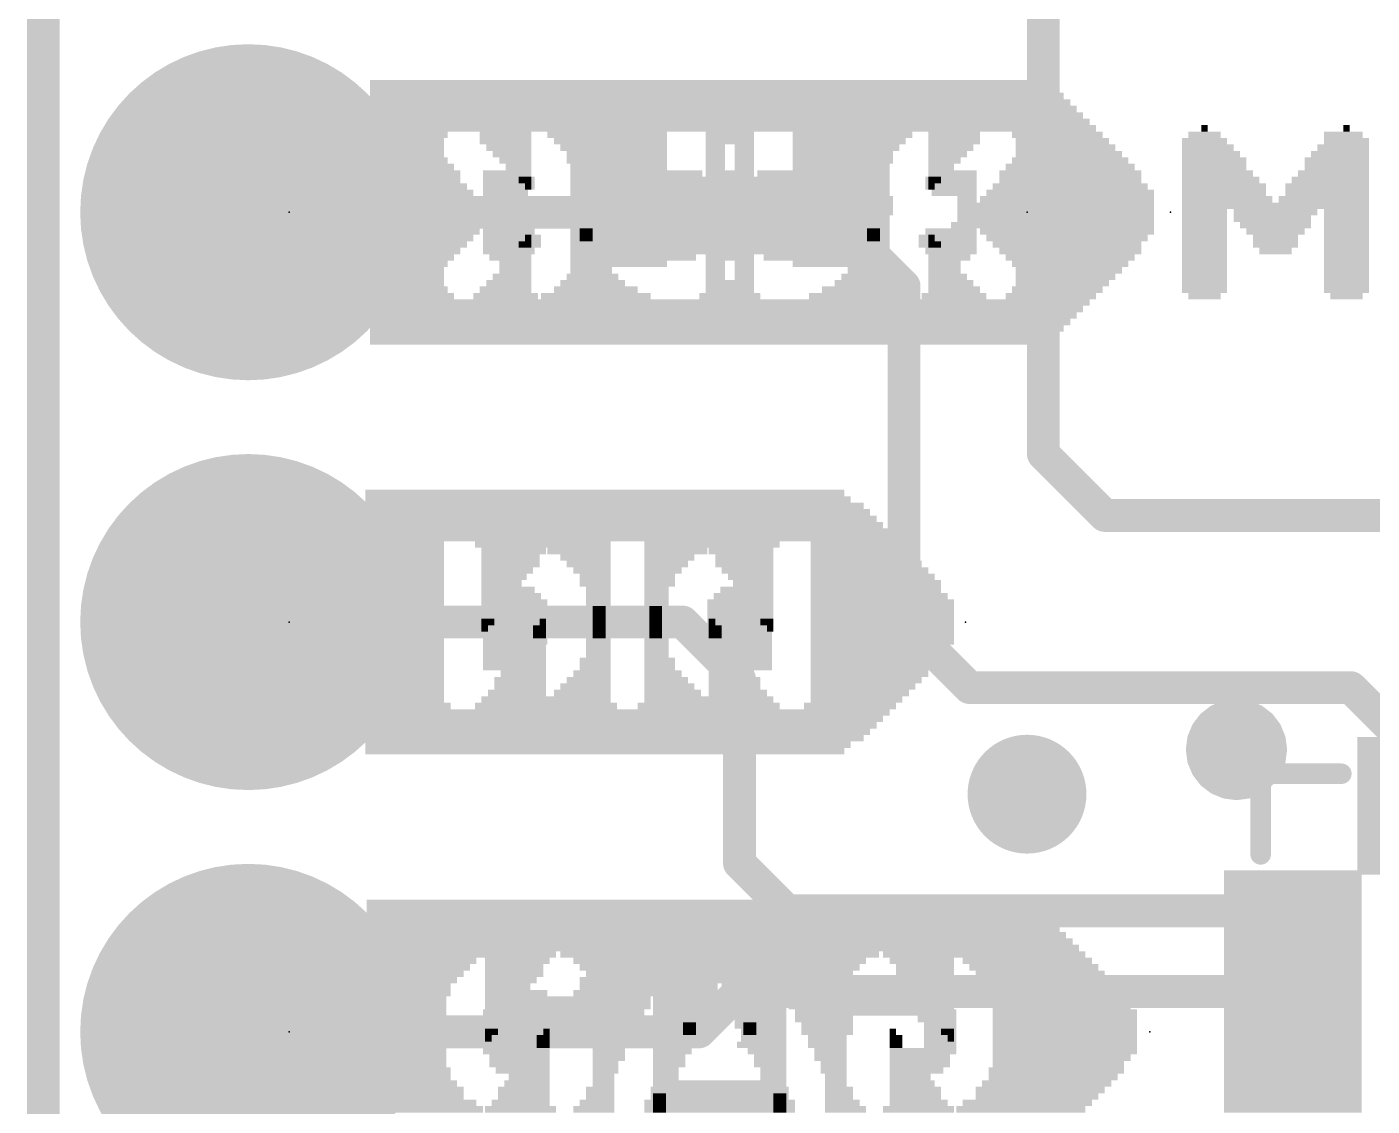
# Model space of a CAD drawing. Extents: x -34.3 to 52.3, y -19.6 to 20.4.
# Drawn here: x -0.1 to 8.23, y 9.7 to 16.39 of the extents above; entities that cross this region are included whole.
import ezdxf

# ---------------------------------------------------------------- set-up
doc = ezdxf.new("R2010")
doc.units = 0
for name, color, linetype in [('1', 12, 'CONTINUOUS'), ('16', 132, 'CONTINUOUS'), ('17', 110, 'CONTINUOUS'), ('18', 110, 'CONTINUOUS'), ('20', 31, 'CONTINUOUS'), ('21', 253, 'CONTINUOUS'), ('22', 253, 'CONTINUOUS'), ('23', 53, 'CONTINUOUS'), ('24', 53, 'CONTINUOUS'), ('29', 253, 'CONTINUOUS'), ('51', 253, 'CONTINUOUS')]:
    doc.layers.add(name, color=color, linetype=linetype)

# ---------------------------------------------------------------- blocks, each defined once
blk = doc.blocks.new('RECT')
blk.add_solid([(-0.5, -0.5), (0.5, -0.5), (-0.5, 0.5), (0.5, 0.5)])
blk = doc.blocks.new('ROUNDP')
at = {"const_width": 0.5}
blk.add_lwpolyline([(0, -0.25, 1), (0, 0.25, 1), (0, -0.25)], format="xyb", dxfattribs=at)
blk = doc.blocks.new('ROUNDV')
at = {"const_width": 0.5}
blk.add_lwpolyline([(0, -0.25, 1), (0, 0.25, 1), (0, -0.25)], format="xyb", dxfattribs=at)

msp = doc.modelspace()

# ---------------------------------------------------------------- linework, layer by layer
at = {"layer": '1', "const_width": 0.2032}
for points in [[(0, 0), (0, 20.32)], [(6.1976, 17.3482), (6.1976, 13.7414)], [(4.8768, 15.24), (1.27, 15.24)], [(5.334, 14.7828), (4.8768, 15.24)], [(5.334, 12.7), (5.334, 14.7828)], [(6.1976, 13.7414), (6.5786, 13.3604)], [(6.5786, 13.3604), (8.9662, 13.3604)], [(3.9624, 12.7), (1.27, 12.7)], [(4.314, 12.3484), (3.9624, 12.7)], [(5.7404, 12.2936), (5.334, 12.7)], [(4.314, 11.2054), (4.314, 12.3484)], [(8.1026, 12.2936), (5.7404, 12.2936)], [(8.394, 12.0022), (8.1026, 12.2936)], [(4.6094, 10.91), (4.314, 11.2054)], [(7.744, 10.91), (4.6094, 10.91)], [(4.064, 10.16), (4.314, 10.41)], [(4.314, 10.41), (7.744, 10.41)], [(1.27, 10.16), (4.064, 10.16)]]:
    msp.add_lwpolyline(points, dxfattribs=at)
at = {"layer": '1', "const_width": 0.1016}
for points in [[(1.27, 15.2908, 1), (1.27, 15.1892)], [(4.9127, 15.2759, 1), (4.8409, 15.2041)], [(4.8768, 15.1892, 1), (4.8768, 15.2908)], [(5.3848, 14.7828, 1), (5.2832, 14.7828)], [(5.2981, 14.7469, 1), (5.3699, 14.8187)], [(6.2335, 13.7773, 1), (6.1617, 13.7055)], [(6.1468, 13.7414, 1), (6.2484, 13.7414)], [(6.5786, 13.4112, 1), (6.5786, 13.3096)], [(6.5427, 13.3245, 1), (6.6145, 13.3963)], [(1.27, 12.7508, 1), (1.27, 12.6492)], [(3.9983, 12.7359, 1), (3.9265, 12.6641)], [(3.9624, 12.6492, 1), (3.9624, 12.7508)], [(5.3699, 12.7359, 1), (5.2981, 12.6641)], [(5.2832, 12.7, 1), (5.3848, 12.7)], [(4.3648, 12.3484, 1), (4.2632, 12.3484)], [(4.2781, 12.3125, 1), (4.3499, 12.3843)], [(5.7404, 12.3444, 1), (5.7404, 12.2428)], [(5.7045, 12.2577, 1), (5.7763, 12.3295)], [(8.1385, 12.3295, 1), (8.0667, 12.2577)], [(8.1026, 12.2428, 1), (8.1026, 12.3444)], [(4.3499, 11.2413, 1), (4.2781, 11.1695)], [(4.2632, 11.2054, 1), (4.3648, 11.2054)], [(4.6094, 10.9608, 1), (4.6094, 10.8592)], [(7.744, 10.8592, 1), (7.744, 10.9608)], [(4.5735, 10.8741, 1), (4.6453, 10.9459)], [(4.314, 10.4608, 1), (4.314, 10.3592)], [(4.3499, 10.3741, 1), (4.2781, 10.4459)], [(7.744, 10.3592, 1), (7.744, 10.4608)], [(1.27, 10.2108, 1), (1.27, 10.1092)], [(4.064, 10.1092, 1), (4.064, 10.2108)], [(4.0281, 10.1959, 1), (4.0999, 10.1241)]]:
    msp.add_lwpolyline(points, format="xyb", dxfattribs=at)
at = {"layer": '16', "const_width": 0.2032}
msp.add_lwpolyline([(0, 0), (0, 20.32)], dxfattribs=at)
at = {"layer": '20', "const_width": 0.2032}
msp.add_lwpolyline([(0, 19.05), (0, 1.27)], dxfattribs=at)
at = {"layer": '21', "const_width": 0.127}
for points in [[(7.2172, 12.0868), (7.269, 12.1265)], [(7.269, 12.1265), (7.3293, 12.1515)], [(7.3293, 12.1515), (7.394, 12.16)], [(7.394, 12.16), (7.4587, 12.1515)], [(7.4587, 12.1515), (7.519, 12.1265)], [(7.519, 12.1265), (7.5708, 12.0868)], [(7.1525, 11.9747), (7.1775, 12.035)], [(7.1775, 12.035), (7.2172, 12.0868)], [(7.2005, 12.065), (7.5875, 12.065)], [(7.5708, 12.0868), (7.6105, 12.035)], [(7.6105, 12.035), (7.6355, 11.9747)], [(7.144, 11.91), (7.1525, 11.9747)], [(7.6355, 11.9747), (7.644, 11.91)], [(7.1525, 11.8453), (7.144, 11.91)], [(7.1477, 11.938), (7.6403, 11.938)], [(7.644, 11.91), (7.6355, 11.8453)], [(7.1775, 11.785), (7.1525, 11.8453)], [(7.1667, 11.811), (7.6213, 11.811)], [(7.2172, 11.7332), (7.1775, 11.785)], [(7.6105, 11.785), (7.5708, 11.7332)], [(7.6355, 11.8453), (7.6105, 11.785)], [(7.269, 11.6935), (7.2172, 11.7332)], [(7.3293, 11.6685), (7.269, 11.6935)], [(7.519, 11.6935), (7.4587, 11.6685)], [(7.5708, 11.7332), (7.519, 11.6935)], [(7.544, 11.26), (7.544, 11.76)], [(7.544, 11.76), (8.044, 11.76)], [(7.2919, 11.684), (7.4961, 11.684)], [(7.394, 11.66), (7.3293, 11.6685)], [(7.4587, 11.6685), (7.394, 11.66)]]:
    msp.add_lwpolyline(points, dxfattribs=at)
at = {"layer": '21', "const_width": 0.0635}
for points in [[(7.2568, 12.1558, 1), (7.2812, 12.0972)], [(7.2883, 12.1013, 1), (7.2497, 12.1517)], [(7.3251, 12.183, 1), (7.3334, 12.12)], [(7.3414, 12.1221, 1), (7.3171, 12.1808)], [(7.3981, 12.1915, 1), (7.3899, 12.1285)], [(7.3981, 12.1285, 1), (7.3899, 12.1915)], [(7.4709, 12.1808, 1), (7.4466, 12.1221)], [(7.4546, 12.12, 1), (7.4629, 12.183)], [(7.5383, 12.1517, 1), (7.4997, 12.1013)], [(7.5068, 12.0972, 1), (7.5312, 12.1558)], [(7.2068, 12.0228, 1), (7.1482, 12.0472)], [(7.2005, 12.0968, 1), (7.2005, 12.0333)], [(7.1979, 12.112, 1), (7.2365, 12.0616)], [(7.2424, 12.0675, 1), (7.192, 12.1061)], [(7.596, 12.1061, 1), (7.5456, 12.0675)], [(7.5515, 12.0616, 1), (7.5901, 12.112)], [(7.6398, 12.0472, 1), (7.5812, 12.0228)], [(7.5875, 12.0333, 1), (7.5875, 12.0968)], [(7.1232, 11.9869, 1), (7.1819, 11.9626)], [(7.184, 11.9706, 1), (7.121, 11.9789)], [(7.1523, 12.0543, 1), (7.2027, 12.0157)], [(7.5853, 12.0157, 1), (7.6357, 12.0543)], [(7.667, 11.9789, 1), (7.604, 11.9706)], [(7.6061, 11.9626, 1), (7.6648, 11.9869)], [(7.1755, 11.9141, 1), (7.1125, 11.9059)], [(7.1125, 11.9141, 1), (7.1755, 11.9059)], [(7.1477, 11.9698, 1), (7.1477, 11.9063)], [(7.6755, 11.9059, 1), (7.6125, 11.9141)], [(7.6125, 11.9059, 1), (7.6755, 11.9141)], [(7.6403, 11.9063, 1), (7.6403, 11.9698)], [(7.1819, 11.8574, 1), (7.1232, 11.8331)], [(7.121, 11.8411, 1), (7.184, 11.8494)], [(7.1667, 11.8428, 1), (7.1667, 11.7792)], [(7.2027, 11.8043, 1), (7.1523, 11.7657)], [(7.6357, 11.7657, 1), (7.5853, 11.8043)], [(7.604, 11.8494, 1), (7.667, 11.8411)], [(7.6648, 11.8331, 1), (7.6061, 11.8574)], [(7.6213, 11.7792, 1), (7.6213, 11.8428)], [(7.1482, 11.7728, 1), (7.2068, 11.7972)], [(7.2365, 11.7584, 1), (7.1979, 11.708)], [(7.192, 11.7139, 1), (7.2424, 11.7525)], [(7.2812, 11.7228, 1), (7.2568, 11.6642)], [(7.5312, 11.6642, 1), (7.5068, 11.7228)], [(7.544, 11.7918, 1), (7.544, 11.7282)], [(7.5758, 11.76, 1), (7.5123, 11.76)], [(7.5456, 11.7525, 1), (7.596, 11.7139)], [(7.5901, 11.708, 1), (7.5515, 11.7584)], [(7.5812, 11.7972, 1), (7.6398, 11.7728)], [(8.044, 11.7282, 1), (8.044, 11.7918)], [(7.2497, 11.6683, 1), (7.2883, 11.7187)], [(7.2919, 11.7158, 1), (7.2919, 11.6523)], [(7.3334, 11.7, 1), (7.3251, 11.637)], [(7.3171, 11.6392, 1), (7.3414, 11.6979)], [(7.3899, 11.6915, 1), (7.3981, 11.6285)], [(7.3899, 11.6285, 1), (7.3981, 11.6915)], [(7.4466, 11.6979, 1), (7.4709, 11.6392)], [(7.4629, 11.637, 1), (7.4546, 11.7)], [(7.4997, 11.7187, 1), (7.5383, 11.6683)], [(7.4961, 11.6523, 1), (7.4961, 11.7158)], [(7.5123, 11.26, 1), (7.5758, 11.26)]]:
    msp.add_lwpolyline(points, format="xyb", dxfattribs=at)
at = {"layer": '23'}
for p in [(1.524, 15.24), (6.096, 15.24), (1.524, 12.7), (1.524, 10.16)]:
    msp.add_point(p, dxfattribs=at)
at = {"layer": '24'}
for p in [(6.985, 15.24), (5.715, 12.7), (6.858, 10.16)]:
    msp.add_point(p, dxfattribs=at)

# ---------------------------------------------------------------- block references
at = {"layer": '1', "xscale": 0.65, "yscale": 0.3}
for p in [(7.744, 10.91), (7.744, 10.41), (7.744, 9.91)]:
    msp.add_blockref('RECT', p, dxfattribs=at)
at = {"layer": '17', "xscale": 1.8796, "yscale": 1.8796}
for p in [(1.27, 15.24), (1.27, 15.24), (1.27, 12.7), (1.27, 12.7), (1.27, 10.16), (1.27, 10.16)]:
    msp.add_blockref('ROUNDP', p, dxfattribs=at)
at = {"layer": '18', "xscale": 0.7366, "yscale": 0.7366}
msp.add_blockref('ROUNDV', (6.096, 11.6332), dxfattribs=at)
msp.add_blockref('ROUNDV', (6.096, 11.6332), dxfattribs=at)
at = {"layer": '21', "yscale": 0.04}
for p, xscale in [((4.124, 16.04), 4.16), ((4.144, 16), 4.2), ((4.184, 15.96), 4.28), ((4.204, 15.92), 4.32), ((4.224, 15.88), 4.36), ((4.244, 15.84), 4.4), ((4.264, 15.8), 4.44), ((2.964, 15.76), 1.84), ((4.944, 15.76), 1.88), ((6.224, 15.76), 0.6), ((7.196, 15.76), 0.04), ((8.076, 15.76), 0.04), ((2.264, 15.72), 0.44), ((2.264, 15.68), 0.44), ((3.424, 15.72), 0.6), ((3.404, 15.68), 0.48), ((4.284, 15.72), 0.24), ((4.304, 15.68), 0.2), ((4.944, 15.72), 0.6), ((4.944, 15.68), 0.6), ((5.644, 15.72), 0.32), ((5.644, 15.68), 0.32), ((6.284, 15.72), 0.56), ((6.324, 15.68), 0.56), ((7.196, 15.68), 0.28), ((7.196, 15.72), 0.2), ((8.056, 15.72), 0.24), ((8.076, 15.68), 0.28), ((2.264, 15.64), 0.44), ((2.264, 15.6), 0.44), ((3.404, 15.64), 0.4), ((3.384, 15.6), 0.28), ((4.344, 15.64), 0.12), ((4.344, 15.6), 0.12), ((4.944, 15.64), 0.6), ((4.944, 15.6), 0.6), ((5.624, 15.64), 0.28), ((5.604, 15.6), 0.24), ((6.344, 15.64), 0.6), ((6.364, 15.6), 0.64), ((7.216, 15.64), 0.32), ((7.236, 15.6), 0.36), ((8.036, 15.6), 0.36), ((8.056, 15.64), 0.32), ((2.264, 15.56), 0.44), ((2.264, 15.52), 0.44), ((3.384, 15.56), 0.28), ((3.384, 15.52), 0.2), ((4.344, 15.56), 0.12), ((4.344, 15.52), 0.12), ((4.944, 15.56), 0.6), ((4.944, 15.52), 0.6), ((5.584, 15.56), 0.2), ((5.564, 15.52), 0.16), ((6.364, 15.52), 0.8), ((6.364, 15.56), 0.72), ((7.256, 15.56), 0.4), ((7.256, 15.52), 0.4), ((8.016, 15.56), 0.4), ((8.016, 15.52), 0.4), ((2.264, 15.48), 0.44), ((2.264, 15.44), 0.44), ((2.864, 15.48), 0.28), ((2.884, 15.44), 0.32), ((3.364, 15.48), 0.16), ((3.364, 15.44), 0.16), ((3.924, 15.44), 0.4), ((3.944, 15.48), 0.28), ((4.304, 15.44), 0.2), ((4.324, 15.48), 0.16), ((4.944, 15.48), 0.6), ((4.944, 15.44), 0.6), ((5.544, 15.48), 0.12), ((5.524, 15.44), 0.08), ((6.364, 15.48), 0.88), ((6.364, 15.44), 0.88), ((7.276, 15.48), 0.44), ((7.296, 15.44), 0.48), ((7.976, 15.44), 0.48), ((7.996, 15.48), 0.44), ((2.264, 15.4), 0.44), ((2.264, 15.36), 0.44), ((2.264, 15.32), 0.44), ((2.884, 15.4), 0.32), ((2.864, 15.36), 0.28), ((2.784, 15.32), 0.12), ((3.324, 15.32), 0.16), ((3.344, 15.4), 0.12), ((3.344, 15.36), 0.12), ((4.024, 15.32), 0.76), ((4.044, 15.4), 0.72), ((4.044, 15.36), 0.72), ((4.944, 15.4), 0.6), ((4.944, 15.36), 0.6), ((4.944, 15.32), 0.6), ((5.504, 15.4), 0.04), ((6.344, 15.32), 1.08), ((6.364, 15.36), 1.04), ((6.364, 15.4), 0.96), ((7.316, 15.4), 0.52), ((7.316, 15.36), 0.52), ((7.336, 15.32), 0.56), ((7.936, 15.32), 0.56), ((7.956, 15.4), 0.52), ((7.956, 15.36), 0.52), ((2.264, 15.28), 0.44), ((2.264, 15.24), 0.44), ((2.784, 15.28), 0.12), ((2.784, 15.24), 0.12), ((3.324, 15.28), 0.16), ((3.324, 15.24), 0.16), ((4.024, 15.28), 0.76), ((4.024, 15.24), 0.76), ((4.944, 15.28), 0.6), ((4.944, 15.24), 0.6), ((6.284, 15.24), 1.2), ((6.304, 15.28), 1.16), ((7.636, 15.28), 1.16), ((7.196, 15.24), 0.28), ((7.636, 15.24), 0.52), ((8.076, 15.24), 0.28), ((2.264, 15.2), 0.44), ((2.264, 15.16), 0.44), ((2.784, 15.2), 0.12), ((2.804, 15.16), 0.16), ((3.344, 15.2), 0.12), ((3.344, 15.16), 0.12), ((4.024, 15.2), 0.76), ((4.024, 15.16), 0.76), ((4.944, 15.2), 0.6), ((4.944, 15.16), 0.6), ((6.304, 15.2), 1.16), ((6.324, 15.16), 1.12), ((7.196, 15.2), 0.28), ((7.196, 15.16), 0.28), ((7.616, 15.2), 0.48), ((7.636, 15.16), 0.44), ((8.076, 15.2), 0.28), ((8.076, 15.16), 0.28), ((2.264, 15.12), 0.44), ((2.264, 15.08), 0.44), ((2.884, 15.12), 0.32), ((2.904, 15.08), 0.36), ((3.364, 15.12), 0.08), ((3.364, 15.08), 0.08), ((4.024, 15.12), 0.76), ((4.044, 15.08), 0.72), ((4.944, 15.12), 0.6), ((4.944, 15.08), 0.6), ((5.504, 15.08), 0.04), ((6.344, 15.12), 1.08), ((7.196, 15.12), 0.28), ((7.196, 15.08), 0.28), ((7.636, 15.12), 0.36), ((7.636, 15.08), 0.28), ((8.076, 15.12), 0.28), ((8.076, 15.08), 0.28), ((2.264, 15.04), 0.44), ((2.264, 15), 0.44), ((2.904, 15.04), 0.36), ((2.884, 15), 0.32), ((3.384, 15.04), 0.12), ((3.384, 15), 0.12), ((4.064, 15.04), 0.68), ((3.944, 15), 0.36), ((4.304, 15), 0.2), ((4.944, 15.04), 0.6), ((4.944, 15), 0.6), ((5.524, 15.04), 0.08), ((5.544, 15), 0.12), ((6.344, 15.04), 0.92), ((6.364, 15), 0.88), ((7.196, 15.04), 0.28), ((7.196, 15), 0.28), ((7.636, 15.04), 0.28), ((7.636, 15), 0.2), ((8.076, 15.04), 0.28), ((8.076, 15), 0.28), ((2.264, 14.96), 0.44), ((2.264, 14.92), 0.44), ((2.884, 14.96), 0.24), ((3.384, 14.92), 0.2), ((3.404, 14.96), 0.16), ((3.944, 14.96), 0.2), ((4.324, 14.96), 0.16), ((4.344, 14.92), 0.12), ((4.944, 14.96), 0.6), ((4.944, 14.92), 0.6), ((5.564, 14.96), 0.16), ((5.584, 14.92), 0.2), ((6.364, 14.96), 0.8), ((6.364, 14.92), 0.72), ((7.196, 14.96), 0.28), ((7.196, 14.92), 0.28), ((8.076, 14.96), 0.28), ((8.076, 14.92), 0.28), ((2.264, 14.88), 0.44), ((2.264, 14.84), 0.44), ((3.404, 14.84), 0.32), ((3.404, 14.88), 0.24), ((4.344, 14.88), 0.12), ((4.344, 14.84), 0.12), ((5.184, 14.88), 0.12), ((5.184, 14.84), 0.12), ((5.584, 14.88), 0.2), ((5.604, 14.84), 0.24), ((6.364, 14.88), 0.64), ((6.344, 14.84), 0.6), ((7.196, 14.88), 0.28), ((7.196, 14.84), 0.28), ((8.076, 14.88), 0.28), ((8.076, 14.84), 0.28), ((2.264, 14.8), 0.44), ((2.264, 14.76), 0.44), ((3.424, 14.76), 0.52), ((3.404, 14.8), 0.4), ((4.304, 14.76), 0.2), ((4.324, 14.8), 0.16), ((5.184, 14.8), 0.12), ((5.184, 14.76), 0.12), ((5.624, 14.8), 0.28), ((5.644, 14.76), 0.32), ((6.284, 14.76), 0.56), ((6.324, 14.8), 0.56), ((7.196, 14.8), 0.28), ((7.196, 14.76), 0.28), ((8.076, 14.8), 0.28), ((8.076, 14.76), 0.28), ((2.284, 14.72), 0.48), ((4.264, 14.68), 4.44), ((3.424, 14.72), 0.68), ((4.284, 14.72), 0.32), ((5.204, 14.72), 0.16), ((5.644, 14.72), 0.4), ((6.244, 14.72), 0.56), ((7.196, 14.72), 0.2), ((8.076, 14.72), 0.2), ((4.244, 14.64), 4.4), ((4.224, 14.6), 4.36), ((4.204, 14.56), 4.32), ((4.184, 14.52), 4.28), ((4.144, 14.48), 4.2), ((4.124, 14.44), 4.16), ((3.484, 13.5), 2.96), ((3.504, 13.46), 3), ((3.544, 13.42), 3.08), ((3.564, 13.38), 3.12), ((3.584, 13.34), 3.16), ((3.604, 13.3), 3.2), ((3.624, 13.26), 3.24), ((3.644, 13.22), 3.28), ((2.244, 13.18), 0.48), ((3.264, 13.18), 0.44), ((3.804, 13.18), 0.16), ((4.324, 13.18), 0.48), ((5.044, 13.18), 0.56), ((2.244, 13.14), 0.48), ((2.244, 13.1), 0.48), ((3.304, 13.14), 0.36), ((3.344, 13.1), 0.28), ((3.784, 13.14), 0.12), ((3.784, 13.1), 0.12), ((4.324, 13.14), 0.4), ((4.344, 13.1), 0.36), ((5.064, 13.14), 0.6), ((5.084, 13.1), 0.64), ((2.244, 13.06), 0.48), ((2.244, 13.02), 0.48), ((3.364, 13.06), 0.24), ((3.384, 13.02), 0.2), ((3.784, 13.06), 0.12), ((3.784, 13.02), 0.12), ((4.344, 13.06), 0.36), ((4.364, 13.02), 0.32), ((5.104, 13.06), 0.68), ((5.124, 13.02), 0.72), ((2.244, 12.98), 0.48), ((2.244, 12.94), 0.48), ((2.844, 12.94), 0.24), ((3.404, 12.98), 0.16), ((3.404, 12.94), 0.16), ((3.784, 12.98), 0.12), ((3.784, 12.94), 0.12), ((4.384, 12.98), 0.28), ((4.404, 12.94), 0.24), ((5.144, 12.98), 0.76), ((5.164, 12.94), 0.8), ((2.244, 12.9), 0.48), ((2.244, 12.86), 0.48), ((2.244, 12.82), 0.48), ((2.884, 12.9), 0.32), ((2.904, 12.86), 0.36), ((2.924, 12.82), 0.4), ((3.424, 12.9), 0.12), ((3.424, 12.86), 0.12), ((3.424, 12.82), 0.12), ((3.784, 12.9), 0.12), ((3.784, 12.86), 0.12), ((3.784, 12.82), 0.12), ((4.404, 12.9), 0.24), ((4.424, 12.86), 0.2), ((4.444, 12.82), 0.16), ((5.164, 12.9), 0.8), ((5.184, 12.86), 0.84), ((5.204, 12.82), 0.88), ((2.244, 12.78), 0.48), ((2.244, 12.74), 0.48), ((2.924, 12.78), 0.4), ((2.924, 12.74), 0.4), ((3.444, 12.78), 0.08), ((3.444, 12.74), 0.08), ((3.784, 12.78), 0.12), ((3.784, 12.74), 0.12), ((4.464, 12.78), 0.12), ((4.464, 12.74), 0.12), ((5.204, 12.78), 0.88), ((5.204, 12.74), 0.88), ((2.244, 12.7), 0.48), ((2.244, 12.66), 0.48), ((2.924, 12.7), 0.4), ((2.924, 12.66), 0.4), ((3.444, 12.7), 0.08), ((3.444, 12.66), 0.08), ((3.784, 12.7), 0.12), ((3.784, 12.66), 0.12), ((4.144, 12.7), 0.04), ((4.164, 12.66), 0.08), ((4.484, 12.7), 0.08), ((4.504, 12.66), 0.04), ((5.204, 12.7), 0.88), ((5.204, 12.66), 0.88), ((2.244, 12.62), 0.48), ((2.244, 12.58), 0.48), ((2.924, 12.62), 0.4), ((2.924, 12.58), 0.4), ((3.424, 12.58), 0.12), ((3.444, 12.62), 0.08), ((3.784, 12.62), 0.12), ((3.784, 12.58), 0.12), ((4.164, 12.62), 0.08), ((4.184, 12.58), 0.12), ((5.204, 12.62), 0.88), ((5.204, 12.58), 0.88), ((2.244, 12.54), 0.48), ((2.244, 12.5), 0.48), ((2.904, 12.54), 0.36), ((2.904, 12.5), 0.36), ((3.424, 12.54), 0.12), ((3.424, 12.5), 0.12), ((3.784, 12.54), 0.12), ((3.784, 12.5), 0.12), ((4.204, 12.54), 0.16), ((4.224, 12.5), 0.2), ((5.184, 12.54), 0.84), ((5.164, 12.5), 0.8), ((2.244, 12.46), 0.48), ((2.244, 12.42), 0.48), ((2.864, 12.46), 0.28), ((2.824, 12.42), 0.2), ((3.404, 12.46), 0.16), ((3.404, 12.42), 0.16), ((3.784, 12.46), 0.12), ((3.784, 12.42), 0.12), ((4.224, 12.46), 0.2), ((4.244, 12.42), 0.24), ((5.164, 12.46), 0.8), ((5.144, 12.42), 0.76), ((2.244, 12.38), 0.48), ((2.244, 12.34), 0.48), ((3.364, 12.34), 0.24), ((3.384, 12.38), 0.2), ((3.784, 12.38), 0.12), ((3.784, 12.34), 0.12), ((4.264, 12.38), 0.28), ((4.284, 12.34), 0.32), ((5.124, 12.38), 0.72), ((5.104, 12.34), 0.68), ((2.244, 12.3), 0.48), ((2.244, 12.26), 0.48), ((3.324, 12.26), 0.32), ((3.344, 12.3), 0.28), ((3.784, 12.3), 0.12), ((3.784, 12.26), 0.12), ((4.284, 12.3), 0.32), ((4.304, 12.26), 0.36), ((5.084, 12.3), 0.64), ((5.064, 12.26), 0.6), ((2.244, 12.22), 0.48), ((2.264, 12.18), 0.52), ((3.264, 12.18), 0.52), ((3.304, 12.22), 0.36), ((3.784, 12.18), 0.2), ((3.804, 12.22), 0.16), ((4.304, 12.22), 0.44), ((4.324, 12.18), 0.48), ((5.004, 12.18), 0.56), ((5.044, 12.22), 0.56), ((3.624, 12.14), 3.24), ((3.604, 12.1), 3.2), ((3.584, 12.06), 3.16), ((3.564, 12.02), 3.12), ((3.544, 11.98), 3.08), ((3.504, 11.94), 3), ((3.484, 11.9), 2.96), ((4.044, 10.96), 4.08), ((4.064, 10.92), 4.12), ((4.104, 10.88), 4.2), ((4.124, 10.84), 4.24), ((4.144, 10.8), 4.28), ((4.164, 10.76), 4.32), ((4.184, 10.72), 4.36), ((2.444, 10.68), 0.88), ((4.764, 10.68), 3.28), ((2.384, 10.64), 0.76), ((2.344, 10.6), 0.68), ((3.564, 10.64), 0.72), ((3.584, 10.6), 0.6), ((4.344, 10.64), 0.52), ((4.364, 10.6), 0.48), ((4.924, 10.64), 0.16), ((4.904, 10.6), 0.12), ((5.444, 10.64), 0.48), ((5.444, 10.6), 0.4), ((6.164, 10.64), 0.56), ((6.184, 10.6), 0.6), ((2.324, 10.56), 0.64), ((2.304, 10.52), 0.6), ((3.584, 10.56), 0.52), ((3.604, 10.52), 0.48), ((4.364, 10.56), 0.48), ((4.384, 10.52), 0.44), ((4.904, 10.56), 0.12), ((4.904, 10.52), 0.12), ((5.464, 10.56), 0.36), ((5.464, 10.52), 0.36), ((6.204, 10.56), 0.64), ((6.224, 10.52), 0.68), ((2.284, 10.48), 0.56), ((2.264, 10.44), 0.52), ((3.564, 10.48), 0.48), ((3.564, 10.44), 0.48), ((4.384, 10.48), 0.44), ((4.404, 10.44), 0.4), ((4.904, 10.48), 0.12), ((4.904, 10.44), 0.12), ((5.484, 10.48), 0.32), ((5.504, 10.44), 0.28), ((6.244, 10.48), 0.72), ((6.264, 10.44), 0.76), ((2.264, 10.4), 0.52), ((2.244, 10.36), 0.48), ((2.244, 10.32), 0.48), ((3.284, 10.36), 0.96), ((2.984, 10.4), 0.28), ((3.544, 10.4), 0.52), ((4.404, 10.4), 0.4), ((4.404, 10.36), 0.4), ((4.424, 10.32), 0.36), ((4.904, 10.4), 0.12), ((4.904, 10.36), 0.12), ((4.904, 10.32), 0.12), ((5.524, 10.4), 0.24), ((5.524, 10.36), 0.24), ((5.544, 10.32), 0.2), ((6.284, 10.4), 0.8), ((6.284, 10.36), 0.8), ((6.304, 10.32), 0.84), ((2.244, 10.28), 0.48), ((2.224, 10.24), 0.44), ((2.844, 10.24), 0.24), ((3.544, 10.24), 0.36), ((4.424, 10.28), 0.36), ((4.444, 10.24), 0.32), ((4.904, 10.28), 0.12), ((4.904, 10.24), 0.12), ((5.564, 10.28), 0.16), ((5.584, 10.24), 0.12), ((6.324, 10.28), 0.88), ((6.324, 10.24), 0.88), ((2.224, 10.2), 0.44), ((2.224, 10.16), 0.44), ((2.824, 10.2), 0.2), ((2.824, 10.16), 0.2), ((3.524, 10.2), 0.32), ((3.524, 10.16), 0.32), ((4.004, 10.2), 0.08), ((4.004, 10.16), 0.08), ((4.444, 10.2), 0.32), ((4.464, 10.16), 0.28), ((4.904, 10.2), 0.12), ((4.904, 10.16), 0.12), ((5.264, 10.16), 0.04), ((5.584, 10.2), 0.12), ((5.604, 10.16), 0.08), ((6.324, 10.2), 0.88), ((6.324, 10.16), 0.88), ((2.224, 10.12), 0.44), ((2.224, 10.08), 0.44), ((2.824, 10.12), 0.2), ((2.824, 10.08), 0.2), ((3.524, 10.12), 0.24), ((3.524, 10.08), 0.24), ((3.984, 10.12), 0.12), ((4.004, 10.08), 0.16), ((4.464, 10.12), 0.28), ((4.484, 10.08), 0.24), ((4.904, 10.12), 0.12), ((4.904, 10.08), 0.12), ((5.284, 10.12), 0.08), ((5.284, 10.08), 0.08), ((5.624, 10.12), 0.04), ((6.324, 10.12), 0.88), ((6.324, 10.08), 0.88), ((2.244, 10.04), 0.48), ((2.244, 10), 0.48), ((2.924, 10.04), 0.4), ((2.944, 10), 0.36), ((3.504, 10.04), 0.2), ((3.504, 10), 0.2), ((4.484, 10.04), 0.24), ((4.504, 10), 0.2), ((4.904, 10.04), 0.12), ((4.904, 10), 0.12), ((5.304, 10.04), 0.12), ((5.324, 10), 0.16), ((6.324, 10.04), 0.88), ((6.304, 10), 0.84), ((2.244, 9.96), 0.48), ((2.264, 9.92), 0.52), ((2.944, 9.96), 0.36), ((2.964, 9.92), 0.32), ((3.484, 9.96), 0.16), ((3.484, 9.92), 0.16), ((4.504, 9.96), 0.2), ((4.524, 9.92), 0.16), ((4.904, 9.96), 0.12), ((4.904, 9.92), 0.12), ((5.344, 9.96), 0.2), ((5.344, 9.92), 0.2), ((6.284, 9.96), 0.8), ((6.284, 9.92), 0.8), ((2.264, 9.88), 0.52), ((2.284, 9.84), 0.56), ((3.004, 9.88), 0.24), ((3.464, 9.88), 0.12), ((3.464, 9.84), 0.12), ((4.004, 9.84), 0.4), ((4.524, 9.88), 0.16), ((4.544, 9.84), 0.12), ((4.904, 9.88), 0.12), ((4.904, 9.84), 0.12), ((5.364, 9.88), 0.24), ((5.384, 9.84), 0.28), ((6.264, 9.88), 0.76), ((6.244, 9.84), 0.72), ((2.304, 9.8), 0.6), ((2.304, 9.76), 0.6), ((3.424, 9.8), 0.12), ((3.424, 9.76), 0.12), ((3.984, 9.8), 0.44), ((4.004, 9.76), 0.48), ((4.544, 9.8), 0.12), ((4.564, 9.76), 0.08), ((4.904, 9.8), 0.12), ((4.904, 9.76), 0.12), ((5.404, 9.8), 0.32), ((5.404, 9.76), 0.32), ((6.224, 9.8), 0.68), ((6.204, 9.76), 0.64), ((2.344, 9.72), 0.68), ((2.364, 9.68), 0.72), ((3.384, 9.68), 0.2), ((3.404, 9.72), 0.16), ((3.984, 9.72), 0.52), ((4.004, 9.68), 0.56), ((4.564, 9.72), 0.08), ((4.564, 9.68), 0.08), ((4.904, 9.72), 0.12), ((4.924, 9.68), 0.16), ((5.424, 9.68), 0.44), ((5.424, 9.72), 0.36), ((6.184, 9.72), 0.6), ((6.164, 9.68), 0.56)]:
    msp.add_blockref('RECT', p, dxfattribs=dict(at, xscale=xscale))
for p in [(6.344, 15.08), (3.264, 10.32), (3.224, 10.28)]:
    msp.add_blockref('RECT', p, dxfattribs=at)
at = {"layer": '22', "yscale": 0.04, "rotation": 180}
for p, xscale in [((4.105, 16.04), 4.16), ((4.125, 16), 4.2), ((4.165, 15.96), 4.28), ((4.185, 15.92), 4.32), ((4.205, 15.88), 4.36), ((4.225, 15.84), 4.4), ((4.245, 15.8), 4.44), ((2.305, 15.76), 0.56), ((3.565, 15.76), 1.88), ((5.565, 15.76), 1.88), ((2.265, 15.72), 0.48), ((2.245, 15.68), 0.44), ((2.865, 15.72), 0.32), ((2.865, 15.68), 0.32), ((3.565, 15.72), 0.6), ((3.565, 15.68), 0.6), ((4.225, 15.72), 0.24), ((4.205, 15.68), 0.2), ((5.085, 15.72), 0.6), ((5.105, 15.68), 0.48), ((6.285, 15.72), 0.52), ((6.305, 15.68), 0.56), ((2.245, 15.64), 0.44), ((2.245, 15.6), 0.44), ((2.885, 15.64), 0.28), ((2.905, 15.6), 0.24), ((3.565, 15.64), 0.6), ((3.565, 15.6), 0.6), ((4.165, 15.64), 0.12), ((4.165, 15.6), 0.12), ((5.105, 15.64), 0.4), ((5.125, 15.6), 0.28), ((6.325, 15.64), 0.6), ((6.345, 15.6), 0.64), ((2.265, 15.56), 0.48), ((2.285, 15.52), 0.52), ((2.925, 15.56), 0.2), ((2.945, 15.52), 0.16), ((3.565, 15.56), 0.6), ((3.565, 15.52), 0.6), ((4.165, 15.56), 0.12), ((4.165, 15.52), 0.12), ((5.125, 15.56), 0.28), ((5.125, 15.52), 0.2), ((6.365, 15.56), 0.68), ((6.385, 15.52), 0.72), ((2.305, 15.48), 0.56), ((2.305, 15.44), 0.56), ((2.965, 15.48), 0.12), ((2.985, 15.44), 0.08), ((3.565, 15.48), 0.6), ((3.565, 15.44), 0.6), ((4.185, 15.48), 0.16), ((4.205, 15.44), 0.2), ((4.585, 15.44), 0.4), ((4.565, 15.48), 0.28), ((5.145, 15.48), 0.16), ((5.145, 15.44), 0.16), ((5.625, 15.44), 0.32), ((5.645, 15.48), 0.28), ((6.405, 15.48), 0.76), ((6.405, 15.44), 0.76), ((2.325, 15.4), 0.6), ((2.345, 15.36), 0.64), ((2.365, 15.32), 0.68), ((3.005, 15.4), 0.04), ((3.565, 15.4), 0.6), ((3.565, 15.36), 0.6), ((3.565, 15.32), 0.6), ((4.465, 15.4), 0.72), ((4.465, 15.36), 0.72), ((4.485, 15.32), 0.76), ((5.165, 15.4), 0.12), ((5.165, 15.36), 0.12), ((5.185, 15.32), 0.16), ((5.625, 15.4), 0.32), ((5.645, 15.36), 0.28), ((5.725, 15.32), 0.12), ((6.425, 15.4), 0.8), ((6.445, 15.36), 0.84), ((6.445, 15.32), 0.84), ((2.405, 15.28), 0.76), ((2.425, 15.24), 0.8), ((3.565, 15.28), 0.6), ((3.565, 15.24), 0.6), ((4.485, 15.28), 0.76), ((4.485, 15.24), 0.76), ((5.185, 15.28), 0.16), ((5.185, 15.24), 0.16), ((5.725, 15.28), 0.12), ((5.725, 15.24), 0.12), ((6.445, 15.28), 0.84), ((6.445, 15.24), 0.84), ((2.405, 15.2), 0.76), ((2.385, 15.16), 0.72), ((3.565, 15.2), 0.6), ((3.565, 15.16), 0.6), ((4.485, 15.2), 0.76), ((4.485, 15.16), 0.76), ((5.165, 15.2), 0.12), ((5.165, 15.16), 0.12), ((5.705, 15.16), 0.16), ((5.725, 15.2), 0.12), ((6.445, 15.2), 0.84), ((6.445, 15.16), 0.84), ((2.365, 15.12), 0.68), ((2.345, 15.08), 0.64), ((3.005, 15.08), 0.04), ((3.565, 15.12), 0.6), ((3.565, 15.08), 0.6), ((4.485, 15.12), 0.76), ((4.465, 15.08), 0.72), ((5.145, 15.12), 0.08), ((5.145, 15.08), 0.08), ((5.605, 15.08), 0.36), ((5.625, 15.12), 0.32), ((6.445, 15.12), 0.84), ((6.425, 15.08), 0.8), ((2.325, 15.04), 0.6), ((2.305, 15), 0.56), ((2.965, 15), 0.12), ((2.985, 15.04), 0.08), ((3.565, 15.04), 0.6), ((3.565, 15), 0.6), ((4.445, 15.04), 0.68), ((4.205, 15), 0.2), ((4.565, 15), 0.36), ((5.125, 15.04), 0.12), ((5.125, 15), 0.12), ((5.605, 15.04), 0.36), ((5.625, 15), 0.32), ((6.405, 15.04), 0.76), ((6.405, 15), 0.76), ((2.285, 14.96), 0.52), ((2.265, 14.92), 0.48), ((2.925, 14.92), 0.2), ((2.945, 14.96), 0.16), ((3.565, 14.96), 0.6), ((3.565, 14.92), 0.6), ((4.185, 14.96), 0.16), ((4.165, 14.92), 0.12), ((4.565, 14.96), 0.2), ((5.105, 14.96), 0.16), ((5.125, 14.92), 0.2), ((5.625, 14.96), 0.24), ((6.385, 14.96), 0.72), ((6.365, 14.92), 0.68), ((2.245, 14.88), 0.44), ((2.245, 14.84), 0.44), ((2.905, 14.84), 0.24), ((2.925, 14.88), 0.2), ((3.325, 14.88), 0.12), ((3.325, 14.84), 0.12), ((4.165, 14.88), 0.12), ((4.165, 14.84), 0.12), ((5.105, 14.84), 0.32), ((5.105, 14.88), 0.24), ((6.345, 14.88), 0.64), ((6.325, 14.84), 0.6), ((2.245, 14.8), 0.44), ((2.265, 14.76), 0.48), ((2.865, 14.76), 0.32), ((2.885, 14.8), 0.28), ((3.325, 14.8), 0.12), ((3.325, 14.76), 0.12), ((4.185, 14.8), 0.16), ((4.205, 14.76), 0.2), ((5.085, 14.76), 0.52), ((5.105, 14.8), 0.4), ((6.305, 14.8), 0.56), ((6.285, 14.76), 0.52), ((2.285, 14.72), 0.52), ((4.245, 14.68), 4.44), ((2.865, 14.72), 0.4), ((3.305, 14.72), 0.16), ((4.225, 14.72), 0.32), ((5.085, 14.72), 0.68), ((6.245, 14.72), 0.52), ((4.225, 14.64), 4.4), ((4.205, 14.6), 4.36), ((4.185, 14.56), 4.32), ((4.165, 14.52), 4.28), ((4.125, 14.48), 4.2), ((4.105, 14.44), 4.16), ((3.475, 13.5), 2.96), ((3.495, 13.46), 3), ((3.535, 13.42), 3.08), ((3.555, 13.38), 3.12), ((3.575, 13.34), 3.16), ((3.595, 13.3), 3.2), ((3.615, 13.26), 3.24), ((3.635, 13.22), 3.28), ((2.235, 13.18), 0.48), ((2.915, 13.18), 0.48), ((3.435, 13.18), 0.16), ((3.975, 13.18), 0.44), ((5.035, 13.18), 0.56), ((2.235, 13.14), 0.48), ((2.235, 13.1), 0.48), ((2.915, 13.14), 0.4), ((2.895, 13.1), 0.36), ((3.455, 13.14), 0.12), ((3.455, 13.1), 0.12), ((3.935, 13.14), 0.36), ((3.895, 13.1), 0.28), ((5.055, 13.14), 0.6), ((5.075, 13.1), 0.64), ((2.235, 13.06), 0.48), ((2.235, 13.02), 0.48), ((2.895, 13.06), 0.36), ((2.875, 13.02), 0.32), ((3.455, 13.06), 0.12), ((3.455, 13.02), 0.12), ((3.875, 13.06), 0.24), ((3.855, 13.02), 0.2), ((5.095, 13.06), 0.68), ((5.115, 13.02), 0.72), ((2.235, 12.98), 0.48), ((2.235, 12.94), 0.48), ((2.855, 12.98), 0.28), ((2.835, 12.94), 0.24), ((3.455, 12.98), 0.12), ((3.455, 12.94), 0.12), ((3.835, 12.98), 0.16), ((3.835, 12.94), 0.16), ((4.395, 12.94), 0.24), ((5.135, 12.98), 0.76), ((5.155, 12.94), 0.8), ((2.235, 12.9), 0.48), ((2.235, 12.86), 0.48), ((2.235, 12.82), 0.48), ((2.835, 12.9), 0.24), ((2.815, 12.86), 0.2), ((2.795, 12.82), 0.16), ((3.455, 12.9), 0.12), ((3.455, 12.86), 0.12), ((3.455, 12.82), 0.12), ((3.815, 12.9), 0.12), ((3.815, 12.86), 0.12), ((3.815, 12.82), 0.12), ((4.315, 12.82), 0.4), ((4.335, 12.86), 0.36), ((4.355, 12.9), 0.32), ((5.155, 12.9), 0.8), ((5.175, 12.86), 0.84), ((5.195, 12.82), 0.88), ((2.235, 12.78), 0.48), ((2.235, 12.74), 0.48), ((2.775, 12.78), 0.12), ((2.775, 12.74), 0.12), ((3.455, 12.78), 0.12), ((3.455, 12.74), 0.12), ((3.795, 12.78), 0.08), ((3.795, 12.74), 0.08), ((4.315, 12.78), 0.4), ((4.315, 12.74), 0.4), ((5.195, 12.78), 0.88), ((5.195, 12.74), 0.88), ((2.235, 12.7), 0.48), ((2.235, 12.66), 0.48), ((2.755, 12.7), 0.08), ((2.735, 12.66), 0.04), ((3.075, 12.66), 0.08), ((3.095, 12.7), 0.04), ((3.455, 12.7), 0.12), ((3.455, 12.66), 0.12), ((3.795, 12.7), 0.08), ((3.795, 12.66), 0.08), ((4.315, 12.7), 0.4), ((4.315, 12.66), 0.4), ((5.195, 12.7), 0.88), ((5.195, 12.66), 0.88), ((2.235, 12.62), 0.48), ((2.235, 12.58), 0.48), ((3.055, 12.58), 0.12), ((3.075, 12.62), 0.08), ((3.455, 12.62), 0.12), ((3.455, 12.58), 0.12), ((3.795, 12.62), 0.08), ((3.815, 12.58), 0.12), ((4.315, 12.62), 0.4), ((4.315, 12.58), 0.4), ((5.195, 12.62), 0.88), ((5.195, 12.58), 0.88), ((2.235, 12.54), 0.48), ((2.235, 12.5), 0.48), ((3.015, 12.5), 0.2), ((3.035, 12.54), 0.16), ((3.455, 12.54), 0.12), ((3.455, 12.5), 0.12), ((3.815, 12.54), 0.12), ((3.815, 12.5), 0.12), ((4.335, 12.54), 0.36), ((4.335, 12.5), 0.36), ((5.175, 12.54), 0.84), ((5.155, 12.5), 0.8), ((2.235, 12.46), 0.48), ((2.235, 12.42), 0.48), ((2.995, 12.42), 0.24), ((3.015, 12.46), 0.2), ((3.455, 12.46), 0.12), ((3.455, 12.42), 0.12), ((3.835, 12.46), 0.16), ((3.835, 12.42), 0.16), ((4.375, 12.46), 0.28), ((4.415, 12.42), 0.2), ((5.155, 12.46), 0.8), ((5.135, 12.42), 0.76), ((2.235, 12.38), 0.48), ((2.235, 12.34), 0.48), ((2.955, 12.34), 0.32), ((2.975, 12.38), 0.28), ((3.455, 12.38), 0.12), ((3.455, 12.34), 0.12), ((3.855, 12.38), 0.2), ((3.875, 12.34), 0.24), ((5.115, 12.38), 0.72), ((5.095, 12.34), 0.68), ((2.235, 12.3), 0.48), ((2.235, 12.26), 0.48), ((2.935, 12.26), 0.36), ((2.955, 12.3), 0.32), ((3.455, 12.3), 0.12), ((3.455, 12.26), 0.12), ((3.895, 12.3), 0.28), ((3.915, 12.26), 0.32), ((5.075, 12.3), 0.64), ((5.055, 12.26), 0.6), ((2.235, 12.22), 0.48), ((2.255, 12.18), 0.52), ((2.915, 12.18), 0.48), ((2.935, 12.22), 0.44), ((3.435, 12.22), 0.16), ((3.455, 12.18), 0.2), ((3.975, 12.18), 0.52), ((3.935, 12.22), 0.36), ((4.995, 12.18), 0.56), ((5.035, 12.22), 0.56), ((3.615, 12.14), 3.24), ((3.595, 12.1), 3.2), ((3.575, 12.06), 3.16), ((3.555, 12.02), 3.12), ((3.535, 11.98), 3.08), ((3.495, 11.94), 3), ((3.475, 11.9), 2.96), ((4.058, 10.96), 4.08), ((4.078, 10.92), 4.12), ((4.118, 10.88), 4.2), ((4.138, 10.84), 4.24), ((4.158, 10.8), 4.28), ((4.178, 10.76), 4.32), ((4.198, 10.72), 4.36), ((3.638, 10.68), 3.24), ((5.958, 10.68), 0.92), ((2.258, 10.64), 0.48), ((2.258, 10.6), 0.48), ((2.938, 10.64), 0.48), ((2.938, 10.6), 0.4), ((3.458, 10.64), 0.16), ((3.478, 10.6), 0.12), ((4.038, 10.64), 0.52), ((4.018, 10.6), 0.48), ((4.818, 10.64), 0.72), ((4.798, 10.6), 0.6), ((6.038, 10.64), 0.84), ((6.098, 10.6), 0.8), ((2.258, 10.56), 0.48), ((2.258, 10.52), 0.48), ((2.918, 10.56), 0.36), ((2.918, 10.52), 0.36), ((3.478, 10.56), 0.12), ((3.478, 10.52), 0.12), ((4.018, 10.56), 0.48), ((3.998, 10.52), 0.44), ((4.798, 10.56), 0.52), ((4.778, 10.52), 0.48), ((6.138, 10.56), 0.8), ((6.178, 10.52), 0.8), ((2.258, 10.48), 0.48), ((2.258, 10.44), 0.48), ((2.898, 10.48), 0.32), ((2.878, 10.44), 0.28), ((3.478, 10.48), 0.12), ((3.478, 10.44), 0.12), ((3.998, 10.48), 0.44), ((3.978, 10.44), 0.4), ((4.818, 10.48), 0.48), ((4.818, 10.44), 0.48), ((6.218, 10.48), 0.8), ((6.258, 10.44), 0.8), ((2.258, 10.4), 0.48), ((2.258, 10.36), 0.48), ((2.258, 10.32), 0.48), ((2.858, 10.4), 0.24), ((2.858, 10.36), 0.24), ((2.838, 10.32), 0.2), ((3.478, 10.4), 0.12), ((3.478, 10.36), 0.12), ((3.478, 10.32), 0.12), ((3.978, 10.4), 0.4), ((3.978, 10.36), 0.4), ((3.958, 10.32), 0.36), ((4.838, 10.4), 0.52), ((5.098, 10.36), 0.96), ((5.398, 10.4), 0.28), ((6.278, 10.4), 0.84), ((6.298, 10.36), 0.8), ((6.318, 10.32), 0.84), ((2.258, 10.28), 0.48), ((2.258, 10.24), 0.48), ((2.818, 10.28), 0.16), ((2.798, 10.24), 0.12), ((3.478, 10.28), 0.12), ((3.478, 10.24), 0.12), ((3.958, 10.28), 0.36), ((3.938, 10.24), 0.32), ((4.838, 10.24), 0.36), ((5.538, 10.24), 0.24), ((6.338, 10.28), 0.88), ((6.358, 10.24), 0.84), ((2.258, 10.2), 0.48), ((2.258, 10.16), 0.48), ((2.798, 10.2), 0.12), ((2.778, 10.16), 0.08), ((3.118, 10.16), 0.04), ((3.478, 10.2), 0.12), ((3.478, 10.16), 0.12), ((3.938, 10.2), 0.32), ((3.918, 10.16), 0.28), ((4.378, 10.2), 0.08), ((4.378, 10.16), 0.08), ((4.858, 10.2), 0.32), ((4.858, 10.16), 0.32), ((5.558, 10.2), 0.2), ((5.558, 10.16), 0.2), ((6.358, 10.2), 0.84), ((6.358, 10.16), 0.84), ((2.258, 10.12), 0.48), ((2.258, 10.08), 0.48), ((2.758, 10.12), 0.04), ((3.098, 10.12), 0.08), ((3.098, 10.08), 0.08), ((3.478, 10.12), 0.12), ((3.478, 10.08), 0.12), ((3.918, 10.12), 0.28), ((3.898, 10.08), 0.24), ((4.378, 10.08), 0.16), ((4.398, 10.12), 0.12), ((4.858, 10.12), 0.24), ((4.858, 10.08), 0.24), ((5.558, 10.12), 0.2), ((5.558, 10.08), 0.2), ((6.358, 10.12), 0.84), ((6.358, 10.08), 0.84), ((2.258, 10.04), 0.48), ((2.258, 10), 0.48), ((3.058, 10), 0.16), ((3.078, 10.04), 0.12), ((3.478, 10.04), 0.12), ((3.478, 10), 0.12), ((3.898, 10.04), 0.24), ((3.878, 10), 0.2), ((4.878, 10.04), 0.2), ((4.878, 10), 0.2), ((5.458, 10.04), 0.4), ((5.438, 10), 0.36), ((6.338, 10.04), 0.88), ((6.318, 10), 0.84), ((2.258, 9.96), 0.48), ((2.258, 9.92), 0.48), ((3.038, 9.96), 0.2), ((3.038, 9.92), 0.2), ((3.478, 9.96), 0.12), ((3.478, 9.92), 0.12), ((3.878, 9.96), 0.2), ((3.858, 9.92), 0.16), ((4.898, 9.96), 0.16), ((4.898, 9.92), 0.16), ((5.438, 9.96), 0.36), ((5.418, 9.92), 0.32), ((6.278, 9.92), 0.84), ((6.298, 9.96), 0.8), ((2.258, 9.88), 0.48), ((2.258, 9.84), 0.48), ((2.998, 9.84), 0.28), ((3.018, 9.88), 0.24), ((3.478, 9.88), 0.12), ((3.478, 9.84), 0.12), ((3.858, 9.88), 0.16), ((3.838, 9.84), 0.12), ((4.378, 9.84), 0.4), ((4.918, 9.88), 0.12), ((4.918, 9.84), 0.12), ((5.378, 9.88), 0.24), ((6.218, 9.84), 0.8), ((6.258, 9.88), 0.8), ((2.258, 9.8), 0.48), ((2.258, 9.76), 0.48), ((2.978, 9.8), 0.32), ((2.978, 9.76), 0.32), ((3.478, 9.8), 0.12), ((3.478, 9.76), 0.12), ((3.838, 9.8), 0.12), ((3.818, 9.76), 0.08), ((4.378, 9.76), 0.48), ((4.398, 9.8), 0.44), ((4.958, 9.8), 0.12), ((4.958, 9.76), 0.12), ((6.178, 9.8), 0.8), ((6.158, 9.76), 0.76), ((2.258, 9.72), 0.48), ((2.258, 9.68), 0.48), ((2.958, 9.68), 0.44), ((2.958, 9.72), 0.36), ((3.458, 9.68), 0.16), ((3.478, 9.72), 0.12), ((3.818, 9.72), 0.08), ((3.818, 9.68), 0.08), ((4.378, 9.68), 0.56), ((4.398, 9.72), 0.52), ((4.978, 9.72), 0.16), ((4.998, 9.68), 0.2), ((6.058, 9.68), 0.8), ((6.098, 9.72), 0.8)]:
    msp.add_blockref('RECT', p, dxfattribs=dict(at, xscale=xscale))
for p in [(5.118, 10.32), (5.158, 10.28)]:
    msp.add_blockref('RECT', p, dxfattribs=at)
at = {"layer": '29'}
for name, p, xscale, yscale in [('ROUNDP', (1.27, 15.24), 2.0828, 2.0828), ('ROUNDP', (1.27, 12.7), 2.0828, 2.0828), ('ROUNDP', (1.27, 10.16), 2.0828, 2.0828), ('RECT', (7.744, 10.91), 0.8532, 0.5032), ('RECT', (7.744, 10.41), 0.8532, 0.5032), ('RECT', (7.744, 9.91), 0.8532, 0.5032)]:
    msp.add_blockref(name, p, dxfattribs=dict(at, xscale=xscale, yscale=yscale))
at = {"layer": '29', "xscale": 0.8532, "yscale": 0.5032, "rotation": 270}
msp.add_blockref('RECT', (8.394, 11.56), dxfattribs=at)
at = {"layer": '51'}
for p, xscale, yscale, rotation in [((1.27, 15.24), 0.508, 0.508, 270), ((1.27, 12.7), 0.508, 0.508, 270), ((7.844, 10.91), 0.4, 0.25, 180), ((7.844, 10.41), 0.4, 0.25, 180), ((1.27, 10.16), 0.508, 0.508, 270), ((7.844, 9.91), 0.4, 0.25, 180)]:
    msp.add_blockref('RECT', p, dxfattribs=dict(at, xscale=xscale, yscale=yscale, rotation=rotation))

doc.saveas('drawing.dxf')
